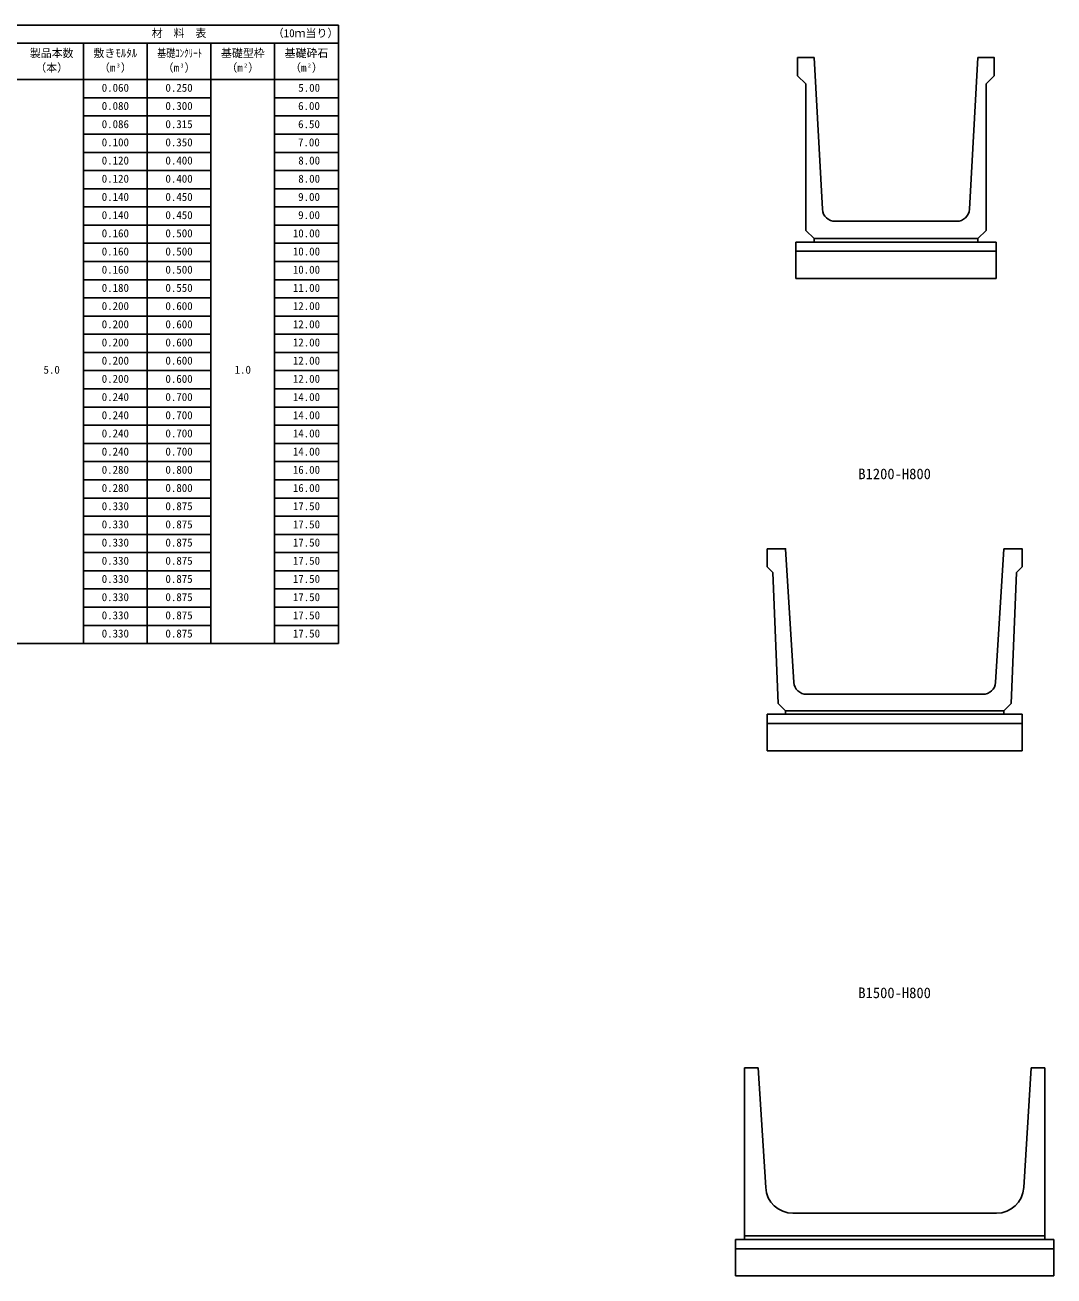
# Model space of a CAD drawing. Units: millimetres, scale not verified. Extents: x -33600 to 33600, y -11880 to 11880.
# Drawn here: x -26991 to -21338, y -336 to 6540 of the extents above; entities that cross this region are included whole.
import ezdxf
from ezdxf.enums import TextEntityAlignment as Align

# ---------------------------------------------------------------- set-up
doc = ezdxf.new("R2010")
doc.units = ezdxf.units.MM
doc.header["$LTSCALE"] = 40
for name, color, linetype, lineweight in [('0-3_HYO', 3, 'Continuous', 25), ('0-4_HYO2', 4, 'Continuous', 25), ('0-5_OUTLINE', 3, 'Continuous', 25), ('0-6_TXT', 7, 'Continuous', 25)]:
    doc.layers.add(name, color=color, linetype=linetype, lineweight=lineweight)
doc.styles.add('ＭＳ ゴシック', font='')
doc.styles.get('ＭＳ ゴシック').set_extended_font_data('MS Gothic')

msp = doc.modelspace()

# ---------------------------------------------------------------- linework, layer by layer
at = {"layer": '0-3_HYO'}
for p, q in [((-30969.99, 6540.42), (-25269.99, 6540.42)), ((-25269.99, 6540.42), (-25269.99, 3140.42)), ((-30019.99, 6440.42), (-25269.99, 6440.42)), ((-26669.99, 6440.42), (-26669.99, 3140.42)), ((-26319.99, 6440.42), (-26319.99, 3140.42)), ((-25969.99, 6440.42), (-25969.99, 3140.42)), ((-25619.99, 6440.42), (-25619.99, 3140.42)), ((-30969.99, 6240.42), (-25269.99, 6240.42)), ((-30969.99, 3140.42), (-25269.99, 3140.42))]:
    msp.add_line(p, q, dxfattribs=at)
at = {"layer": '0-4_HYO2'}
for p, q in [((-26669.99, 6140.42), (-25969.99, 6140.42)), ((-25619.99, 6140.42), (-25269.99, 6140.42)), ((-26669.99, 6040.42), (-25969.99, 6040.42)), ((-25619.99, 6040.42), (-25269.99, 6040.42)), ((-26669.99, 5940.42), (-25969.99, 5940.42)), ((-25619.99, 5940.42), (-25269.99, 5940.42)), ((-26669.99, 5840.42), (-25969.99, 5840.42)), ((-25619.99, 5840.42), (-25269.99, 5840.42)), ((-26669.99, 5740.42), (-25969.99, 5740.42)), ((-25619.99, 5740.42), (-25269.99, 5740.42)), ((-26669.99, 5640.42), (-25969.99, 5640.42)), ((-25619.99, 5640.42), (-25269.99, 5640.42)), ((-26669.99, 5540.42), (-25969.99, 5540.42)), ((-25619.99, 5540.42), (-25269.99, 5540.42)), ((-26669.99, 5440.42), (-25969.99, 5440.42)), ((-25619.99, 5440.42), (-25269.99, 5440.42)), ((-26669.99, 5340.42), (-25969.99, 5340.42)), ((-25619.99, 5340.42), (-25269.99, 5340.42)), ((-26669.99, 5240.42), (-25969.99, 5240.42)), ((-25619.99, 5240.42), (-25269.99, 5240.42)), ((-26669.99, 5140.42), (-25969.99, 5140.42)), ((-25619.99, 5140.42), (-25269.99, 5140.42)), ((-26669.99, 5040.42), (-25969.99, 5040.42)), ((-25619.99, 5040.42), (-25269.99, 5040.42)), ((-26669.99, 4940.42), (-25969.99, 4940.42)), ((-25619.99, 4940.42), (-25269.99, 4940.42)), ((-26669.99, 4840.42), (-25969.99, 4840.42)), ((-25619.99, 4840.42), (-25269.99, 4840.42)), ((-26669.99, 4740.42), (-25969.99, 4740.42)), ((-25619.99, 4740.42), (-25269.99, 4740.42)), ((-26669.99, 4640.42), (-25969.99, 4640.42)), ((-25619.99, 4640.42), (-25269.99, 4640.42)), ((-26669.99, 4540.42), (-25969.99, 4540.42)), ((-25619.99, 4540.42), (-25269.99, 4540.42)), ((-26669.99, 4440.42), (-25969.99, 4440.42)), ((-25619.99, 4440.42), (-25269.99, 4440.42)), ((-26669.99, 4340.42), (-25969.99, 4340.42)), ((-25619.99, 4340.42), (-25269.99, 4340.42)), ((-26669.99, 4240.42), (-25969.99, 4240.42)), ((-25619.99, 4240.42), (-25269.99, 4240.42)), ((-26669.99, 4140.42), (-25969.99, 4140.42)), ((-25619.99, 4140.42), (-25269.99, 4140.42)), ((-26669.99, 4040.42), (-25969.99, 4040.42)), ((-25619.99, 4040.42), (-25269.99, 4040.42)), ((-26669.99, 3940.42), (-25969.99, 3940.42)), ((-25619.99, 3940.42), (-25269.99, 3940.42)), ((-26669.99, 3840.42), (-25969.99, 3840.42)), ((-25619.99, 3840.42), (-25269.99, 3840.42)), ((-26669.99, 3740.42), (-25969.99, 3740.42)), ((-25619.99, 3740.42), (-25269.99, 3740.42)), ((-26669.99, 3640.42), (-25969.99, 3640.42)), ((-25619.99, 3640.42), (-25269.99, 3640.42)), ((-26669.99, 3540.42), (-25969.99, 3540.42)), ((-25619.99, 3540.42), (-25269.99, 3540.42)), ((-26669.99, 3440.42), (-25969.99, 3440.42)), ((-25619.99, 3440.42), (-25269.99, 3440.42)), ((-26669.99, 3340.42), (-25969.99, 3340.42)), ((-25619.99, 3340.42), (-25269.99, 3340.42)), ((-26669.99, 3240.42), (-25969.99, 3240.42)), ((-25619.99, 3240.42), (-25269.99, 3240.42))]:
    msp.add_line(p, q, dxfattribs=at)
at = {"layer": '0-5_OUTLINE'}
for p, q in [((-22746.51, 6361.44), (-22746.51, 6261.44)), ((-22746.51, 6361.44), (-22656.51, 6361.44)), ((-22656.51, 6361.44), (-22610.18, 5527.56)), ((-21802.84, 5527.56), (-21756.51, 6361.44)), ((-21711.51, 6216.44), (-21666.51, 6261.44)), ((-21711.51, 6216.44), (-21711.51, 5411.44)), ((-22540.29, 5461.44), (-21872.73, 5461.44)), ((-22656.51, 5366.44), (-22701.51, 5411.44)), ((-22656.51, 5366.44), (-21756.51, 5366.44)), ((-22656.51, 5366.44), (-22656.51, 5346.44)), ((-21756.51, 5366.44), (-21711.51, 5411.44)), ((-21756.51, 5366.44), (-21756.51, 5346.44)), ((-22756.51, 5346.44), (-21656.51, 5346.44)), ((-22756.51, 5146.44), (-22756.51, 5346.44)), ((-22756.51, 5296.44), (-21656.51, 5296.44)), ((-21656.51, 5146.44), (-21656.51, 5346.44)), ((-22756.51, 5146.44), (-21656.51, 5146.44)), ((-22913.17, 3661.44), (-22913.17, 3561.44)), ((-21613.17, 3661.44), (-21659.07, 2927.07)), ((-22913.17, 3561.44), (-22883.17, 3531.44)), ((-22883.17, 3531.44), (-22853.17, 2811.44)), ((-21543.17, 3531.44), (-21573.17, 2811.44)), ((-22697.41, 2861.44), (-21728.93, 2861.44)), ((-22913.17, 2751.44), (-21513.17, 2751.44)), ((-22913.17, 2551.44), (-22913.17, 2751.44)), ((-22853.17, 2811.44), (-22813.17, 2771.44)), ((-22813.17, 2771.44), (-21613.17, 2771.44)), ((-22813.17, 2771.44), (-22813.17, 2751.44)), ((-21573.17, 2811.44), (-21613.17, 2771.44)), ((-21613.17, 2771.44), (-21613.17, 2751.44)), ((-21513.17, 2551.44), (-21513.17, 2751.44)), ((-22913.17, 2701.44), (-21513.17, 2701.44)), ((-22913.17, 2551.44), (-21513.17, 2551.44)), ((-23038.17, 808.94), (-23038.17, -136.06)), ((-23038.17, 808.94), (-22963.17, 808.94)), ((-22921.96, 149.59), (-22963.17, 808.94)), ((-21463.17, 808.94), (-21504.38, 149.59)), ((-21388.17, 808.94), (-21463.17, 808.94)), ((-21388.17, 808.94), (-21388.17, -136.06)), ((-22772.25, 8.94), (-21654.09, 8.94)), ((-23088.17, -136.06), (-21338.17, -136.06)), ((-23088.17, -336.06), (-23088.17, -136.06)), ((-21388.17, -116.06), (-23038.17, -116.06)), ((-21338.17, -336.06), (-21338.17, -136.06)), ((-23088.17, -186.06), (-21338.17, -186.06)), ((-23088.17, -336.06), (-21338.17, -336.06))]:
    msp.add_line(p, q, dxfattribs=at)
for points in [[(-21756.51, 6361.44), (-21666.51, 6361.44), (-21666.51, 6261.44)], [(-22746.51, 6261.44), (-22701.51, 6216.44), (-22701.51, 5411.44)], [(-22913.17, 3661.44), (-22813.17, 3661.44), (-22767.27, 2927.07)], [(-21613.17, 3661.44), (-21513.17, 3661.44), (-21513.17, 3561.44), (-21543.17, 3531.44)]]:
    msp.add_lwpolyline(points, dxfattribs=at)
for centre, radius, start, end in [((-22540.29, 5531.44), 70, 183.17983, 270), ((-21872.73, 5531.44), 70, 270, 356.82017), ((-22697.41, 2931.44), 70, 183.57633, 270), ((-21728.93, 2931.44), 70, 270, 356.42367), ((-22772.25, 158.94), 150, 183.57633, 270), ((-21654.09, 158.94), 150, 270, 356.42367)]:
    msp.add_arc(centre, radius, start, end, dxfattribs=at)

# ---------------------------------------------------------------- texts
at = {"layer": '0-6_TXT', "style": 'ＭＳ ゴシック'}
for s, height, p in [('材  料  表', 43.99, (-26294.99, 6460.42)), ('（', 43.99, (-25629.99, 6460.42)), ('1', 43.99, (-25569.99, 6460.42)), ('0', 43.99, (-25539.99, 6460.42)), ('ｍ', 43.99, (-25509.99, 6460.42)), ('当', 43.99, (-25449.99, 6460.42)), ('り', 43.99, (-25389.99, 6460.42)), ('）', 43.99, (-25329.99, 6460.42)), ('製品本数', 43.99, (-26964.99, 6350.42)), ('敷きﾓﾙﾀﾙ', 43.99, (-26614.99, 6350.42)), ('基礎型枠', 43.99, (-25914.99, 6350.42)), ('基礎砕石', 43.99, (-25564.99, 6350.42)), ('（本）', 43.99, (-26934.99, 6270.42)), ('（m ）', 43.99, (-26584.99, 6270.42)), ('3', 21.99, (-26487.51, 6300.42)), ('（m ）', 43.99, (-26234.99, 6270.42)), ('3', 21.99, (-26137.51, 6300.42)), ('（m ）', 43.99, (-25884.99, 6270.42)), ('2', 21.99, (-25787.51, 6300.42)), ('（m ）', 43.99, (-25534.99, 6270.42)), ('2', 21.99, (-25437.51, 6300.42)), ('0.060', 43.99, (-26569.99, 6160.42)), ('0.250', 43.99, (-26219.99, 6160.42)), (' 5.00', 43.99, (-25519.99, 6160.42)), ('0.080', 43.99, (-26569.99, 6060.42)), ('0.300', 43.99, (-26219.99, 6060.42)), (' 6.00', 43.99, (-25520.91, 6060.42)), ('0.086', 43.99, (-26569.99, 5960.42)), ('0.315', 43.99, (-26219.99, 5960.42)), (' 6.50', 43.99, (-25520.91, 5960.42)), ('0.100', 43.99, (-26569.99, 5860.42)), ('0.350', 43.99, (-26219.99, 5860.42)), (' 7.00', 43.99, (-25521.52, 5860.42)), ('0.120', 43.99, (-26569.99, 5760.42)), ('0.400', 43.99, (-26219.99, 5760.42)), (' 8.00', 43.99, (-25519.99, 5760.42)), ('0.120', 43.99, (-26569.99, 5660.42)), ('0.400', 43.99, (-26219.99, 5660.42)), (' 8.00', 43.99, (-25519.99, 5660.42)), ('0.140', 43.99, (-26569.99, 5560.42)), ('0.450', 43.99, (-26219.99, 5560.42)), (' 9.00', 43.99, (-25520.6, 5560.42)), ('0.140', 43.99, (-26569.99, 5460.42)), ('0.450', 43.99, (-26219.99, 5460.42)), (' 9.00', 43.99, (-25520.6, 5460.42)), ('0.160', 43.99, (-26569.99, 5360.42)), ('0.500', 43.99, (-26219.99, 5360.42)), ('10.00', 43.99, (-25519.99, 5360.42)), ('0.160', 43.99, (-26569.99, 5260.42)), ('0.500', 43.99, (-26219.99, 5260.42)), ('10.00', 43.99, (-25519.99, 5260.42)), ('0.160', 43.99, (-26569.99, 5160.42)), ('0.500', 43.99, (-26219.99, 5160.42)), ('10.00', 43.99, (-25519.99, 5160.42)), ('0.180', 43.99, (-26569.99, 5060.42)), ('0.550', 43.99, (-26219.99, 5060.42)), ('11.00', 43.99, (-25519.99, 5060.42)), ('0.200', 43.99, (-26569.99, 4960.42)), ('0.600', 43.99, (-26219.99, 4960.42)), ('12.00', 43.99, (-25519.99, 4960.42)), ('0.200', 43.99, (-26569.99, 4860.42)), ('0.600', 43.99, (-26219.99, 4860.42)), ('12.00', 43.99, (-25519.99, 4860.42)), ('0.200', 43.99, (-26569.99, 4760.42)), ('0.600', 43.99, (-26219.99, 4760.42)), ('12.00', 43.99, (-25519.99, 4760.42)), ('0.200', 43.99, (-26569.99, 4660.42)), ('0.600', 43.99, (-26219.99, 4660.42)), ('12.00', 43.99, (-25519.99, 4660.42)), ('5.0', 43.99, (-26889.99, 4610.42)), ('0.200', 43.99, (-26569.99, 4560.42)), ('0.600', 43.99, (-26219.99, 4560.42)), ('1.0', 43.99, (-25839.99, 4610.42)), ('12.00', 43.99, (-25519.99, 4560.42)), ('0.240', 43.99, (-26569.99, 4460.42)), ('0.700', 43.99, (-26219.99, 4460.42)), ('14.00', 43.99, (-25519.99, 4460.42)), ('0.240', 43.99, (-26569.99, 4360.42)), ('0.700', 43.99, (-26219.99, 4360.42)), ('14.00', 43.99, (-25519.99, 4360.42)), ('0.240', 43.99, (-26569.99, 4260.42)), ('0.700', 43.99, (-26219.99, 4260.42)), ('14.00', 43.99, (-25519.99, 4260.42)), ('0.240', 43.99, (-26569.99, 4160.42)), ('0.700', 43.99, (-26219.99, 4160.42)), ('14.00', 43.99, (-25519.99, 4160.42)), ('0.280', 43.99, (-26569.99, 4060.42)), ('0.800', 43.99, (-26219.99, 4060.42)), ('16.00', 43.99, (-25519.99, 4060.42)), ('B1200-H800', 58.65, (-22413.17, 4026.12)), ('0.280', 43.99, (-26569.99, 3960.42)), ('0.800', 43.99, (-26219.99, 3960.42)), ('16.00', 43.99, (-25519.99, 3960.42)), ('0.330', 43.99, (-26569.99, 3860.42)), ('0.875', 43.99, (-26219.99, 3860.42)), ('17.50', 43.99, (-25519.99, 3860.42)), ('0.330', 43.99, (-26569.99, 3760.42)), ('0.875', 43.99, (-26219.99, 3760.42)), ('17.50', 43.99, (-25519.99, 3760.42)), ('0.330', 43.99, (-26569.99, 3660.42)), ('0.875', 43.99, (-26219.99, 3660.42)), ('17.50', 43.99, (-25519.99, 3660.42)), ('0.330', 43.99, (-26569.99, 3560.42)), ('0.875', 43.99, (-26219.99, 3560.42)), ('17.50', 43.99, (-25519.99, 3560.42)), ('0.330', 43.99, (-26569.99, 3460.42)), ('0.875', 43.99, (-26219.99, 3460.42)), ('17.50', 43.99, (-25519.99, 3460.42)), ('0.330', 43.99, (-26569.99, 3360.42)), ('0.875', 43.99, (-26219.99, 3360.42)), ('17.50', 43.99, (-25519.99, 3360.42)), ('0.330', 43.99, (-26569.99, 3260.42)), ('0.875', 43.99, (-26219.99, 3260.42)), ('17.50', 43.99, (-25519.99, 3260.42)), ('0.330', 43.99, (-26569.99, 3160.42)), ('0.875', 43.99, (-26219.99, 3160.42)), ('17.50', 43.99, (-25519.99, 3160.42)), ('B1500-H800', 58.65, (-22413.17, 1173.62))]:
    msp.add_text(s, height=height, dxfattribs=at).set_placement(p, align=Align.BOTTOM_LEFT)
at = {"layer": '0-6_TXT', "style": 'ＭＳ ゴシック', "width": 0.8}
msp.add_text('基礎ｺﾝｸﾘｰﾄ', height=43.99, dxfattribs=at).set_placement((-26264.99, 6350.42), align=Align.BOTTOM_LEFT)

doc.saveas('drawing.dxf')
